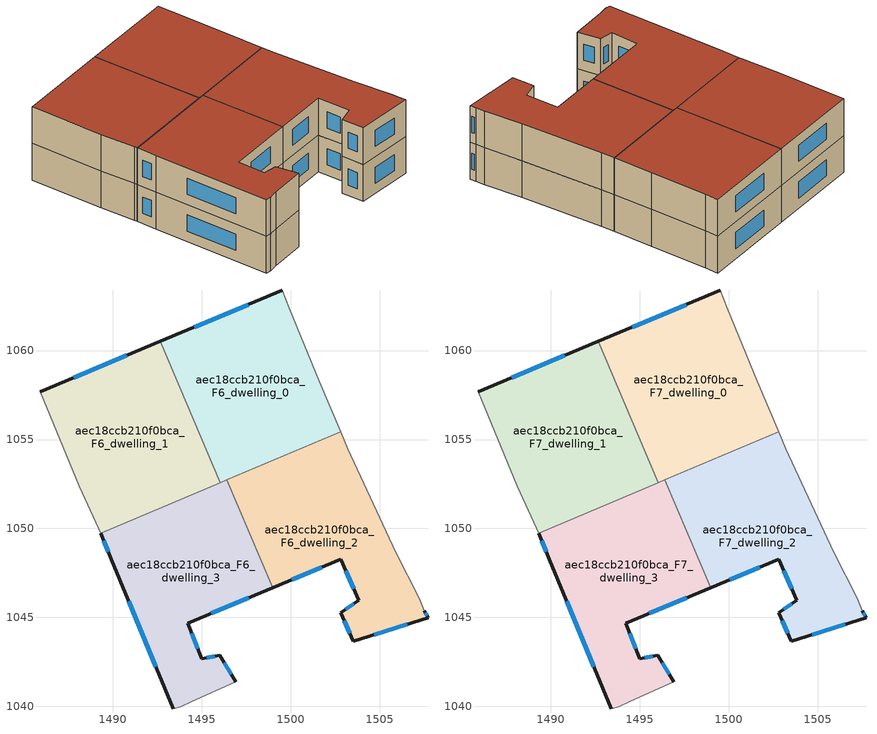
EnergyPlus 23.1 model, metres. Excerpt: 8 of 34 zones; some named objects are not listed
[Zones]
aec18ccb210f0bca_F6_dwelling_0
 floor to aec18ccb210f0bca_F5_dwelling_0 (EU_floor_Construction): 1499.92,1062.38 1501.62,1058.28 1502.81,1055.45 1496.04,1052.58 1492.68,1060.52 1499.52,1063.39 z18
 wall outside (EU_wall_Construction): 1499.52,1063.39 1492.68,1060.52 z18:21
 wall adiabatic (EU_wall_Construction): 1502.81,1055.45 1501.62,1058.28 1499.92,1062.38 1499.52,1063.39 z18:21
 wall to aec18ccb210f0bca_F6_dwelling_1 (EU_wall_Construction): 1492.68,1060.52 1496.04,1052.58 z18:21
 wall to aec18ccb210f0bca_F6_dwelling_2 (EU_wall_Construction): 1496.41,1052.74 1502.81,1055.45 z18:21
 wall to aec18ccb210f0bca_F6_dwelling_3 (EU_wall_Construction): 1496.04,1052.58 1496.41,1052.74 z18:21
 window (EU_Window_Construction): 1497.61,1062.58 1494.6,1061.32 z18.84:20.16
aec18ccb210f0bca_F6_dwelling_1
 floor to aec18ccb210f0bca_F5_dwelling_1 (EU_floor_Construction): 1492.68,1060.52 1496.04,1052.58 1489.31,1049.73 1489.21,1049.98 1488.11,1052.38 1485.91,1057.68 z18
 wall outside (EU_wall_Construction): 1492.68,1060.52 1485.91,1057.68 z18:21
 wall adiabatic (EU_wall_Construction): 1485.91,1057.68 1488.11,1052.38 1489.21,1049.98 1489.31,1049.73 z18:21
 wall to aec18ccb210f0bca_F6_dwelling_3 (EU_wall_Construction): 1489.31,1049.73 1496.04,1052.58 z18:21
 window (EU_Window_Construction): 1490.78,1059.72 1487.81,1058.48 z18.84:20.16
aec18ccb210f0bca_F6_dwelling_2
 floor to aec18ccb210f0bca_F5_dwelling_2 (EU_floor_Construction): 1503.22,1054.48 1505.92,1048.67 1507.22,1046.07 1507.52,1045.37 1507.72,1044.97 1503.52,1043.67 1502.82,1045.27 1503.82,1045.97 1502.82,1048.27 1498.98,1046.67 1496.41,1052.74 1502.81,1055.45 z18
 wall outside (EU_wall_Construction): 1498.98,1046.67 1502.82,1048.27 1503.82,1045.97 1502.82,1045.27 1503.52,1043.67 1507.72,1044.97 1507.52,1045.37 z18:21
 wall adiabatic (EU_wall_Construction): 1507.52,1045.37 1507.22,1046.07 1505.92,1048.67 1503.22,1054.48 1502.81,1055.45 z18:21
 wall to aec18ccb210f0bca_F6_dwelling_3 (EU_wall_Construction): 1496.41,1052.74 1498.98,1046.67 z18:21
 window (EU_Window_Construction): 1507.67,1045.08 1507.58,1045.26 / 1504.7,1044.03 1506.55,1044.61 / 1503.02,1044.82 1503.32,1044.12 / 1503.54,1045.78 1503.1,1045.47 / 1503.1,1047.63 1503.54,1046.62 / 1500.06,1047.12 1501.75,1047.82 z18.84:20.16
aec18ccb210f0bca_F6_dwelling_3
 floor to aec18ccb210f0bca_F5_dwelling_3 (EU_floor_Construction): 1496.41,1052.74 1498.98,1046.67 1494.21,1044.67 1495.01,1042.67 1496.01,1042.87 1496.91,1041.37 1494.41,1040.27 1493.81,1039.97 1493.41,1039.87 1489.91,1048.28 1489.31,1049.73 z18
 wall outside (EU_wall_Construction): 1496.91,1041.37 1496.01,1042.87 1495.01,1042.67 1494.21,1044.67 1498.98,1046.67 / 1489.31,1049.73 1489.91,1048.28 1493.41,1039.87 z18:21
 wall adiabatic (EU_wall_Construction): 1493.41,1039.87 1493.81,1039.97 1494.41,1040.27 1496.91,1041.37 z18:21
 window (EU_Window_Construction): 1495.73,1042.82 1495.29,1042.73 / 1496.66,1041.79 1496.27,1042.45 / 1490.89,1045.92 1492.43,1042.23 / 1489.48,1049.32 1489.74,1048.68 / 1495.55,1045.23 1497.65,1046.11 / 1494.79,1043.23 1494.44,1044.11 z18.84:20.16
aec18ccb210f0bca_F7_dwelling_0
 floor to aec18ccb210f0bca_F6_dwelling_0 (EU_floor_Construction): 1499.92,1062.38 1501.62,1058.28 1502.81,1055.45 1496.04,1052.58 1492.68,1060.52 1499.52,1063.39 z21
 wall outside (EU_wall_Construction): 1499.52,1063.39 1492.68,1060.52 z21:24
 wall adiabatic (EU_wall_Construction): 1502.81,1055.45 1501.62,1058.28 1499.92,1062.38 1499.52,1063.39 z21:24
 wall to aec18ccb210f0bca_F7_dwelling_1 (EU_wall_Construction): 1492.68,1060.52 1496.04,1052.58 z21:24
 wall to aec18ccb210f0bca_F7_dwelling_2 (EU_wall_Construction): 1496.41,1052.74 1502.81,1055.45 z21:24
 wall to aec18ccb210f0bca_F7_dwelling_3 (EU_wall_Construction): 1496.04,1052.58 1496.41,1052.74 z21:24
 window (EU_Window_Construction): 1497.61,1062.58 1494.6,1061.32 z21.84:23.16
 roof outside (EU_roof_Construction): 1502.81,1055.45 1501.62,1058.28 1499.92,1062.38 1499.52,1063.39 1492.68,1060.52 1496.04,1052.58 z24
aec18ccb210f0bca_F7_dwelling_1
 floor to aec18ccb210f0bca_F6_dwelling_1 (EU_floor_Construction): 1492.68,1060.52 1496.04,1052.58 1489.31,1049.73 1489.21,1049.98 1488.11,1052.38 1485.91,1057.68 z21
 wall outside (EU_wall_Construction): 1492.68,1060.52 1485.91,1057.68 z21:24
 wall adiabatic (EU_wall_Construction): 1485.91,1057.68 1488.11,1052.38 1489.21,1049.98 1489.31,1049.73 z21:24
 wall to aec18ccb210f0bca_F7_dwelling_3 (EU_wall_Construction): 1489.31,1049.73 1496.04,1052.58 z21:24
 window (EU_Window_Construction): 1490.78,1059.72 1487.81,1058.48 z21.84:23.16
 roof outside (EU_roof_Construction): 1496.04,1052.58 1492.68,1060.52 1485.91,1057.68 1488.11,1052.38 1489.21,1049.98 1489.31,1049.73 z24
aec18ccb210f0bca_F7_dwelling_2
 floor to aec18ccb210f0bca_F6_dwelling_2 (EU_floor_Construction): 1503.22,1054.48 1505.92,1048.67 1507.22,1046.07 1507.52,1045.37 1507.72,1044.97 1503.52,1043.67 1502.82,1045.27 1503.82,1045.97 1502.82,1048.27 1498.98,1046.67 1496.41,1052.74 1502.81,1055.45 z21
 wall outside (EU_wall_Construction): 1498.98,1046.67 1502.82,1048.27 1503.82,1045.97 1502.82,1045.27 1503.52,1043.67 1507.72,1044.97 1507.52,1045.37 z21:24
 wall adiabatic (EU_wall_Construction): 1507.52,1045.37 1507.22,1046.07 1505.92,1048.67 1503.22,1054.48 1502.81,1055.45 z21:24
 wall to aec18ccb210f0bca_F7_dwelling_3 (EU_wall_Construction): 1496.41,1052.74 1498.98,1046.67 z21:24
 window (EU_Window_Construction): 1507.67,1045.08 1507.58,1045.26 / 1504.7,1044.03 1506.55,1044.61 / 1503.02,1044.82 1503.32,1044.12 / 1503.54,1045.78 1503.1,1045.47 / 1503.1,1047.63 1503.54,1046.62 / 1500.06,1047.12 1501.75,1047.82 z21.84:23.16
 roof outside (EU_roof_Construction): 1507.72,1044.97 1507.52,1045.37 1507.22,1046.07 1505.92,1048.67 1503.22,1054.48 1502.81,1055.45 1496.41,1052.74 1498.98,1046.67 1502.82,1048.27 1503.82,1045.97 1502.82,1045.27 1503.52,1043.67 z24
aec18ccb210f0bca_F7_dwelling_3
 floor to aec18ccb210f0bca_F6_dwelling_3 (EU_floor_Construction): 1496.41,1052.74 1498.98,1046.67 1494.21,1044.67 1495.01,1042.67 1496.01,1042.87 1496.91,1041.37 1494.41,1040.27 1493.81,1039.97 1493.41,1039.87 1489.91,1048.28 1489.31,1049.73 z21
 wall outside (EU_wall_Construction): 1496.91,1041.37 1496.01,1042.87 1495.01,1042.67 1494.21,1044.67 1498.98,1046.67 / 1489.31,1049.73 1489.91,1048.28 1493.41,1039.87 z21:24
 wall adiabatic (EU_wall_Construction): 1493.41,1039.87 1493.81,1039.97 1494.41,1040.27 1496.91,1041.37 z21:24
 window (EU_Window_Construction): 1495.73,1042.82 1495.29,1042.73 / 1496.66,1041.79 1496.27,1042.45 / 1490.89,1045.92 1492.43,1042.23 / 1489.48,1049.32 1489.74,1048.68 / 1495.55,1045.23 1497.65,1046.11 / 1494.79,1043.23 1494.44,1044.11 z21.84:23.16
 roof outside (EU_roof_Construction): 1496.91,1041.37 1496.01,1042.87 1495.01,1042.67 1494.21,1044.67 1498.98,1046.67 1496.41,1052.74 1489.31,1049.73 1489.91,1048.28 1493.41,1039.87 1493.81,1039.97 1494.41,1040.27 z24
[Building]
EU S2 Campaign: North Axis=0; Terrain=City; Solar Distribution=FullExterior
[Site:Location]
Lyon-Bron: Latitude=45.75; Longitude=5; Time Zone=1; Elevation=198
[SizingPeriod:WeatherFileDays]
AnnualSizingPeriod: Begin Month=1; Begin Day of Month=1; End Month=12; End Day of Month=31; Day of Week for Start Day=Monday; Use Weather File Daylight Saving Period=No; Use Weather File Rain and Snow Indicators=No
[MATERIAL]
EU_InternalMass_Material: Roughness=MediumRough; Thickness=0.1; Conductivity=1; Density=1800; Specific Heat=900; Thermal Absorptance=0.9; Solar Absorptance=0.7; Visible Absorptance=0.7
[MATERIAL:NOMASS] Roughness=MediumRough; Thermal Absorptance=0.9; Solar Absorptance=0.7; Visible Absorptance=0.7
Name | Thermal Resistance
EU_wall_NoMass | 0.776494
EU_roof_NoMass | 0.486893
EU_floor_NoMass | 0.421597
[WINDOWMATERIAL:SIMPLEGLAZINGSYSTEM]
EU_Window_SimpleGlazing: UFactor=4.24961; Solar Heat Gain Coefficient=0.83; Visible Transmittance=0.83
[CONSTRUCTION]
EU_wall_Construction: EU_wall_NoMass
EU_roof_Construction: EU_roof_NoMass
EU_floor_Construction: EU_floor_NoMass
EU_Window_Construction: EU_Window_SimpleGlazing
EU_InternalMass_Construction: EU_InternalMass_Material
[ZONE] Type=1; Multiplier=1; Ceiling Height=autocalculate; Floor Area=autocalculate; Part of Total Floor Area=Yes
Name | Volume
aec18ccb210f0bca_F6_dwelling_0; aec18ccb210f0bca_F7_dwelling_0 | 190.53
aec18ccb210f0bca_F6_dwelling_1; aec18ccb210f0bca_F7_dwelling_1 | 190.506
aec18ccb210f0bca_F6_dwelling_2; aec18ccb210f0bca_F7_dwelling_2 | 190.527
aec18ccb210f0bca_F6_dwelling_3; aec18ccb210f0bca_F7_dwelling_3 | 190.531
[INTERNALMASS] Construction=EU_InternalMass_Construction
Name | Zone or ZoneList | Surface Area
aec18ccb210f0bca_F6_dwelling_0_EU_InternalMass | aec18ccb210f0bca_F6_dwelling_0 | 63.5112
aec18ccb210f0bca_F6_dwelling_1_EU_InternalMass | aec18ccb210f0bca_F6_dwelling_1 | 63.5026
aec18ccb210f0bca_F6_dwelling_2_EU_InternalMass | aec18ccb210f0bca_F6_dwelling_2 | 63.5086
aec18ccb210f0bca_F6_dwelling_3_EU_InternalMass | aec18ccb210f0bca_F6_dwelling_3 | 63.5107
aec18ccb210f0bca_F7_dwelling_0_EU_InternalMass | aec18ccb210f0bca_F7_dwelling_0 | 63.5112
aec18ccb210f0bca_F7_dwelling_1_EU_InternalMass | aec18ccb210f0bca_F7_dwelling_1 | 63.5026
aec18ccb210f0bca_F7_dwelling_2_EU_InternalMass | aec18ccb210f0bca_F7_dwelling_2 | 63.5086
aec18ccb210f0bca_F7_dwelling_3_EU_InternalMass | aec18ccb210f0bca_F7_dwelling_3 | 63.5107
[OTHEREQUIPMENT] Fuel Type=Electricity; Design Level Calculation Method=Watts/Area; Power per Zone Floor Area=1; Fraction Latent=0; Fraction Radiant=0; Fraction Lost=0; Carbon Dioxide Generation Rate=0; EndUse Subcategory=EU_Step8_InternalGains
Name | Zone or ZoneList or Space or SpaceList | Schedule
EU_Step8_InternalGain_aec18ccb210f0bca_F6_dwelling_0_f000 | aec18ccb210f0bca_F6_dwelling_0 | EU_Step8_GainSchedule_aec18ccb210f0bca_F6_dwelling_0_f000
EU_Step8_InternalGain_aec18ccb210f0bca_F6_dwelling_1_f000 | aec18ccb210f0bca_F6_dwelling_1 | EU_Step8_GainSchedule_aec18ccb210f0bca_F6_dwelling_1_f000
EU_Step8_InternalGain_aec18ccb210f0bca_F6_dwelling_2_f000 | aec18ccb210f0bca_F6_dwelling_2 | EU_Step8_GainSchedule_aec18ccb210f0bca_F6_dwelling_2_f000
EU_Step8_InternalGain_aec18ccb210f0bca_F6_dwelling_3_f000 | aec18ccb210f0bca_F6_dwelling_3 | EU_Step8_GainSchedule_aec18ccb210f0bca_F6_dwelling_3_f000
EU_Step8_InternalGain_aec18ccb210f0bca_F7_dwelling_0_f000 | aec18ccb210f0bca_F7_dwelling_0 | EU_Step8_GainSchedule_aec18ccb210f0bca_F7_dwelling_0_f000
EU_Step8_InternalGain_aec18ccb210f0bca_F7_dwelling_1_f000 | aec18ccb210f0bca_F7_dwelling_1 | EU_Step8_GainSchedule_aec18ccb210f0bca_F7_dwelling_1_f000
EU_Step8_InternalGain_aec18ccb210f0bca_F7_dwelling_2_f000 | aec18ccb210f0bca_F7_dwelling_2 | EU_Step8_GainSchedule_aec18ccb210f0bca_F7_dwelling_2_f000
EU_Step8_InternalGain_aec18ccb210f0bca_F7_dwelling_3_f000 | aec18ccb210f0bca_F7_dwelling_3 | EU_Step8_GainSchedule_aec18ccb210f0bca_F7_dwelling_3_f000
[ZONEVENTILATION:DESIGNFLOWRATE] Schedule=EU_AlwaysOn; Design Flow Rate Calculation Method=AirChanges/Hour; Air Changes per Hour=0.693814; Ventilation Type=Natural; Fan Pressure Rise=0; Fan Total Efficiency=1; Constant Term Coefficient=1; Temperature Term Coefficient=0; Velocity Term Coefficient=0; Velocity Squared Term Coefficient=0; Minimum Indoor Temperature=-100; Maximum Indoor Temperature=100; Delta Temperature=-100; Minimum Outdoor Temperature=-100; Maximum Outdoor Temperature=100; Maximum Wind Speed=40
Name | Zone or ZoneList or Space or SpaceList
EU_ConstantAir_aec18ccb210f0bca_F6_dwelling_0 | aec18ccb210f0bca_F6_dwelling_0
EU_ConstantAir_aec18ccb210f0bca_F6_dwelling_1 | aec18ccb210f0bca_F6_dwelling_1
EU_ConstantAir_aec18ccb210f0bca_F6_dwelling_2 | aec18ccb210f0bca_F6_dwelling_2
EU_ConstantAir_aec18ccb210f0bca_F6_dwelling_3 | aec18ccb210f0bca_F6_dwelling_3
EU_ConstantAir_aec18ccb210f0bca_F7_dwelling_0 | aec18ccb210f0bca_F7_dwelling_0
EU_ConstantAir_aec18ccb210f0bca_F7_dwelling_1 | aec18ccb210f0bca_F7_dwelling_1
EU_ConstantAir_aec18ccb210f0bca_F7_dwelling_2 | aec18ccb210f0bca_F7_dwelling_2
EU_ConstantAir_aec18ccb210f0bca_F7_dwelling_3 | aec18ccb210f0bca_F7_dwelling_3
[HVACTEMPLATE:ZONE:IDEALLOADSAIRSYSTEM] System Availability Schedule=EU_AlwaysOn; Maximum Heating Supply Air Temperature=50; Minimum Cooling Supply Air Temperature=13; Maximum Heating Supply Air Humidity Ratio=0.0156; Minimum Cooling Supply Air Humidity Ratio=0.0077; Heating Limit=NoLimit; Cooling Limit=NoLimit; Heating Availability Schedule=EU_AlwaysOn; Cooling Availability Schedule=EU_CoolingOff; Dehumidification Control Type=ConstantSensibleHeatRatio; Cooling Sensible Heat Ratio=0.7; Dehumidification Setpoint=60; Humidification Control Type=None; Humidification Setpoint=30; Outdoor Air Method=None; Outdoor Air Flow Rate per Person=0.00944; Outdoor Air Flow Rate per Zone Floor Area=0; Outdoor Air Flow Rate per Zone=0; Demand Controlled Ventilation Type=None; Outdoor Air Economizer Type=NoEconomizer; Heat Recovery Type=None; Sensible Heat Recovery Effectiveness=0.7; Latent Heat Recovery Effectiveness=0.65
Name | Template Thermostat
aec18ccb210f0bca_F6_dwelling_0 | EU_HeatOnly_aec18ccb210f0bca_F6_dwelling_0
aec18ccb210f0bca_F6_dwelling_1 | EU_HeatOnly_aec18ccb210f0bca_F6_dwelling_1
aec18ccb210f0bca_F6_dwelling_2 | EU_HeatOnly_aec18ccb210f0bca_F6_dwelling_2
aec18ccb210f0bca_F6_dwelling_3 | EU_HeatOnly_aec18ccb210f0bca_F6_dwelling_3
aec18ccb210f0bca_F7_dwelling_0 | EU_HeatOnly_aec18ccb210f0bca_F7_dwelling_0
aec18ccb210f0bca_F7_dwelling_1 | EU_HeatOnly_aec18ccb210f0bca_F7_dwelling_1
aec18ccb210f0bca_F7_dwelling_2 | EU_HeatOnly_aec18ccb210f0bca_F7_dwelling_2
aec18ccb210f0bca_F7_dwelling_3 | EU_HeatOnly_aec18ccb210f0bca_F7_dwelling_3
[SIZING:ZONE] Zone Cooling Design Supply Air Temperature Input Method=SupplyAirTemperature; Zone Cooling Design Supply Air Temperature=13; Zone Heating Design Supply Air Temperature Input Method=SupplyAirTemperature; Zone Heating Design Supply Air Temperature=50; Zone Cooling Design Supply Air Humidity Ratio=0.008; Zone Heating Design Supply Air Humidity Ratio=0.008; Cooling Design Air Flow Method=DesignDay; Cooling Design Air Flow Rate=0; Cooling Minimum Air Flow per Zone Floor Area=0.000762; Cooling Minimum Air Flow=0; Cooling Minimum Air Flow Fraction=0.2; Heating Design Air Flow Method=DesignDay; Heating Design Air Flow Rate=0; Heating Maximum Air Flow per Zone Floor Area=0.002032; Heating Maximum Air Flow=0.141576; Heating Maximum Air Flow Fraction=0.3; Account for Dedicated Outdoor Air System=No; Dedicated Outdoor Air System Control Strategy=NeutralSupplyAir; Dedicated Outdoor Air Low Setpoint Temperature for Design=autosize; Dedicated Outdoor Air High Setpoint Temperature for Design=autosize; Zone Load Sizing Method=Sensible Load Only No Latent Load; Zone Latent Cooling Design Supply Air Humidity Ratio Input Method=HumidityRatioDifference; Zone Cooling Design Supply Air Humidity Ratio Difference=0.005; Zone Latent Heating Design Supply Air Humidity Ratio Input Method=HumidityRatioDifference; Zone Humidification Design Supply Air Humidity Ratio Difference=0.005
aec18ccb210f0bca_F6_dwelling_0; aec18ccb210f0bca_F6_dwelling_1; aec18ccb210f0bca_F6_dwelling_2; aec18ccb210f0bca_F6_dwelling_3; aec18ccb210f0bca_F7_dwelling_0; aec18ccb210f0bca_F7_dwelling_1; aec18ccb210f0bca_F7_dwelling_2; aec18ccb210f0bca_F7_dwelling_3
[SCHEDULE:CONSTANT]
Name | Hourly Value
EU_AlwaysOn | 1
EU_CoolingOff | 0
[SCHEDULE:FILE] Column Number=1; Rows to Skip at Top=0; Number of Hours of Data=8760; Column Separator=Comma; Interpolate to Timestep=No; Minutes per Item=60; Adjust Schedule for Daylight Savings=Yes
Name | File
EU_Step8_GainSchedule_aec18ccb210f0bca_F6_dwelling_0_f000 | ../../schedules/aec18ccb210f0bca/aec18ccb210f0bca_F6_dwelling_0_f000_gain.csv
EU_Step8_GainSchedule_aec18ccb210f0bca_F6_dwelling_1_f000 | ../../schedules/aec18ccb210f0bca/aec18ccb210f0bca_F6_dwelling_1_f000_gain.csv
EU_Step8_GainSchedule_aec18ccb210f0bca_F6_dwelling_2_f000 | ../../schedules/aec18ccb210f0bca/aec18ccb210f0bca_F6_dwelling_2_f000_gain.csv
EU_Step8_GainSchedule_aec18ccb210f0bca_F6_dwelling_3_f000 | ../../schedules/aec18ccb210f0bca/aec18ccb210f0bca_F6_dwelling_3_f000_gain.csv
EU_Step8_GainSchedule_aec18ccb210f0bca_F7_dwelling_0_f000 | ../../schedules/aec18ccb210f0bca/aec18ccb210f0bca_F7_dwelling_0_f000_gain.csv
EU_Step8_GainSchedule_aec18ccb210f0bca_F7_dwelling_1_f000 | ../../schedules/aec18ccb210f0bca/aec18ccb210f0bca_F7_dwelling_1_f000_gain.csv
EU_Step8_GainSchedule_aec18ccb210f0bca_F7_dwelling_2_f000 | ../../schedules/aec18ccb210f0bca/aec18ccb210f0bca_F7_dwelling_2_f000_gain.csv
EU_Step8_GainSchedule_aec18ccb210f0bca_F7_dwelling_3_f000 | ../../schedules/aec18ccb210f0bca/aec18ccb210f0bca_F7_dwelling_3_f000_gain.csv
